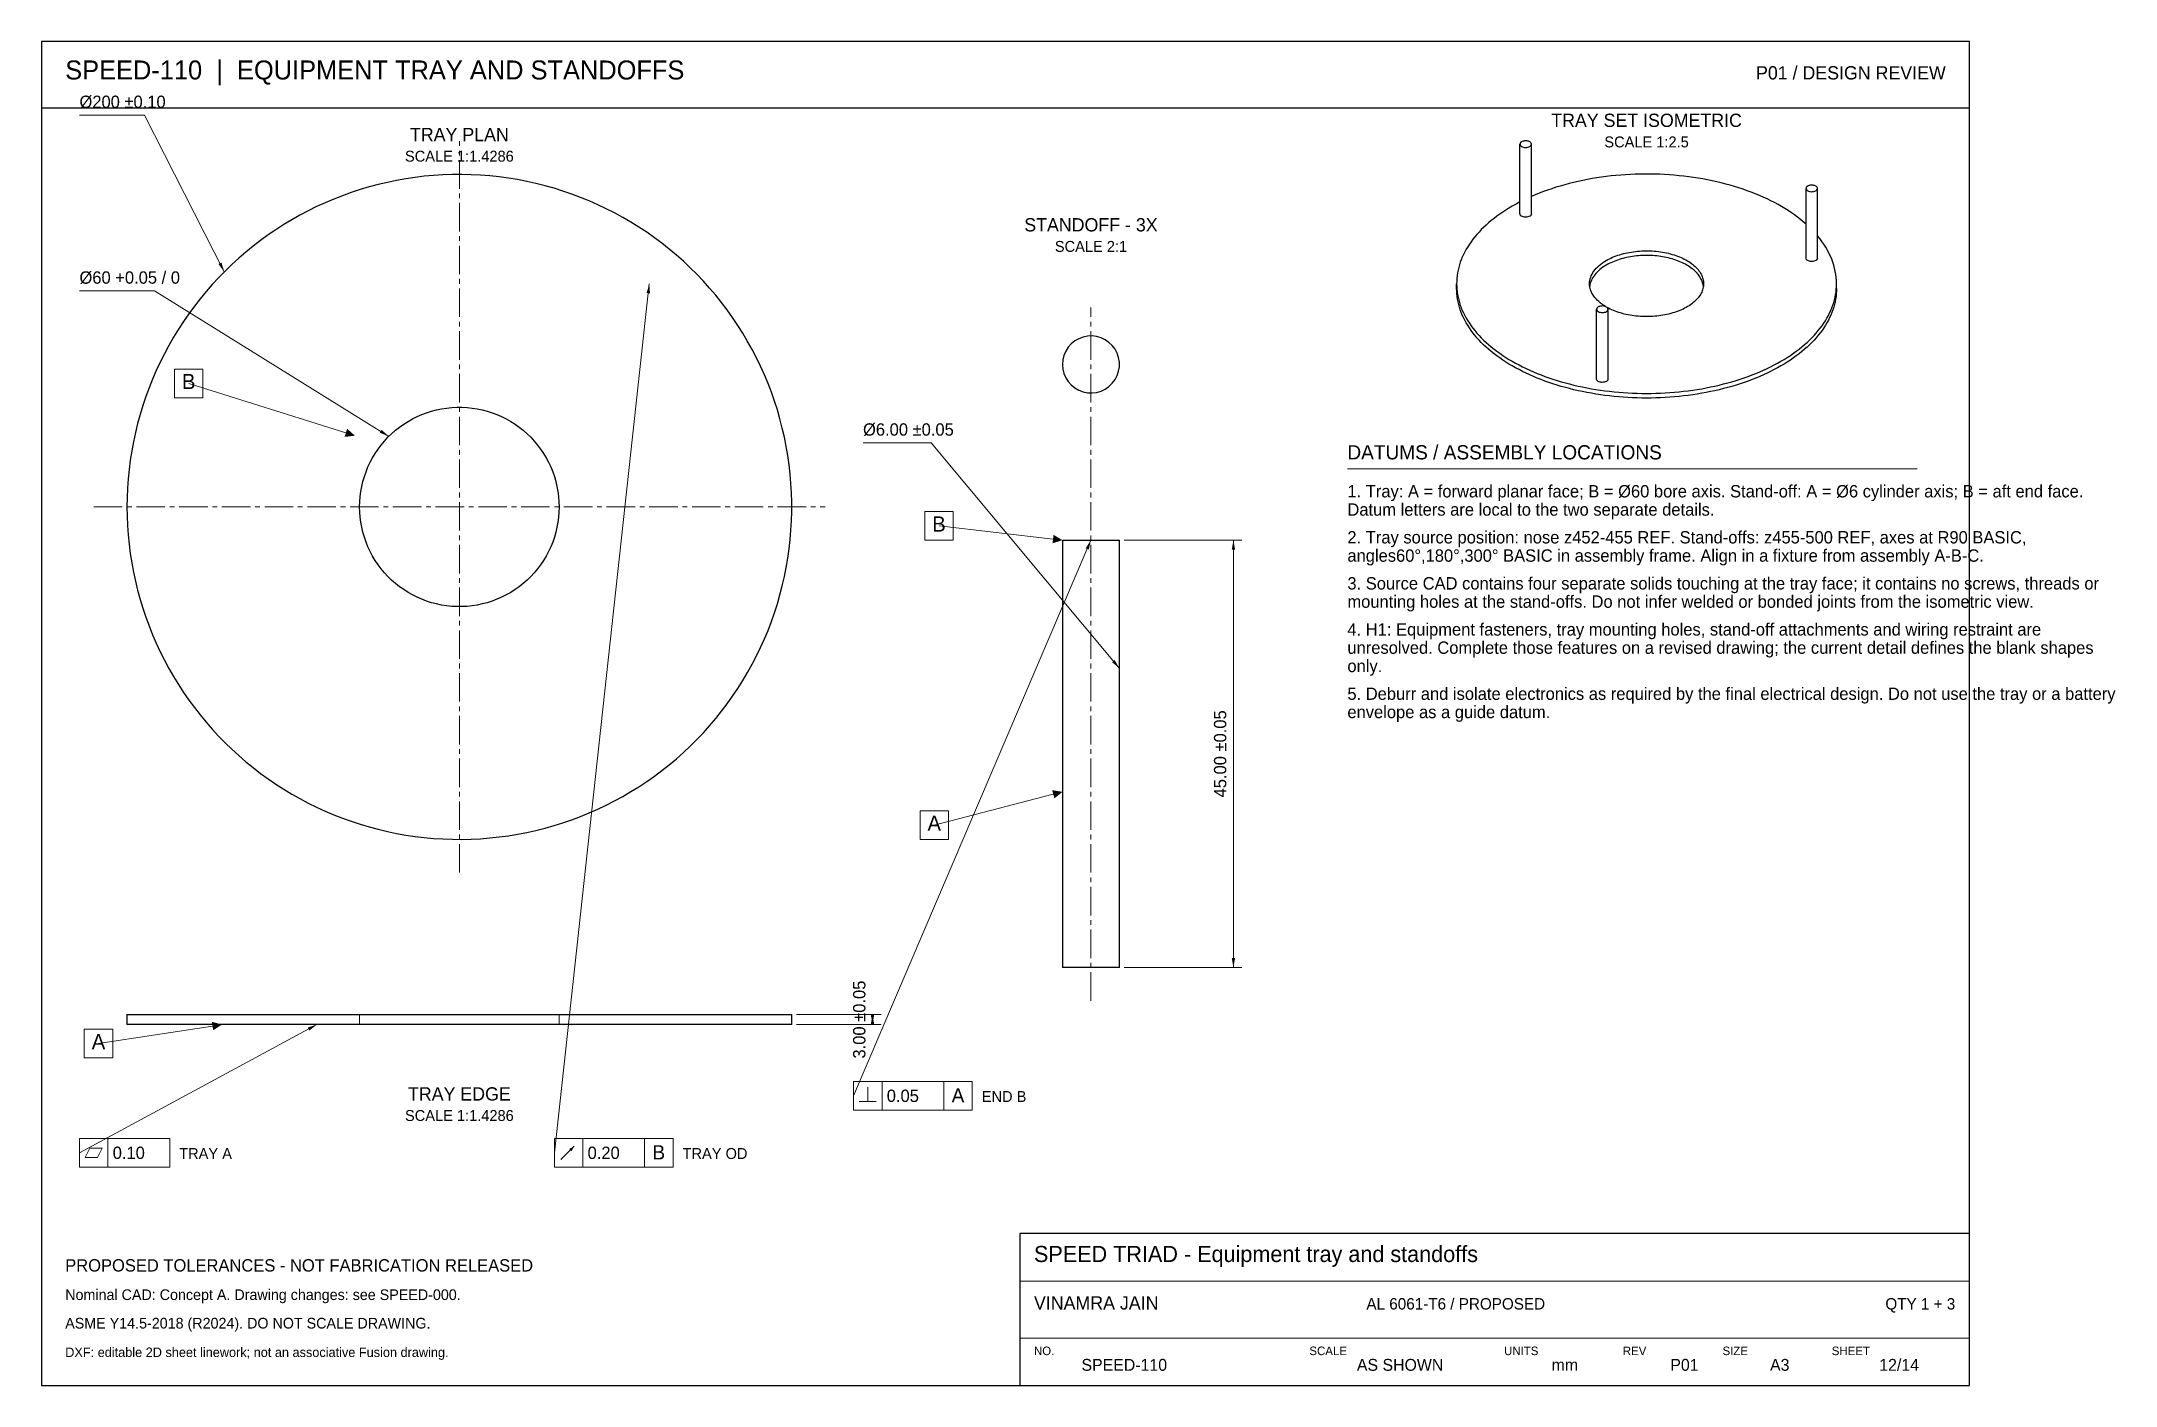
# Model space of a CAD drawing. Header units: millimetres. Extents: x 7 to 444, y 7 to 290.
import ezdxf
from ezdxf.enums import TextEntityAlignment as Align

# ---------------------------------------------------------------- set-up
doc = ezdxf.new("R2010")
doc.units = ezdxf.units.MM
doc.linetypes.add('CENTER_STD', pattern=[9, 6, -1, 1, -1])
doc.linetypes.add('DASHED_STD', pattern=[3, 2, -1])
for name, color, linetype, lineweight in [('BORDER', 7, 'Continuous', 30), ('CENTER', 7, 'CENTER_STD', 13), ('DIM', 7, 'Continuous', 15), ('GDT', 7, 'Continuous', 20), ('HIDDEN', 7, 'DASHED_STD', 13), ('NOTES', 7, 'Continuous', 18), ('VISIBLE', 7, 'Continuous', 30)]:
    doc.layers.add(name, color=color, linetype=linetype, lineweight=lineweight)

msp = doc.modelspace()

# ---------------------------------------------------------------- linework, layer by layer
at = {"layer": 'BORDER'}
msp.add_line((7, 276), (413, 276), dxfattribs=at)
for points in [[(7, 7), (413, 7), (413, 290), (7, 290)], [(213, 7), (413, 7), (413, 39), (213, 39)]]:
    msp.add_lwpolyline(points, close=True, dxfattribs=at)
at = {"layer": 'CENTER'}
for p, q in [((95, 115), (95, 269)), ((228, 88), (228, 234)), ((18, 192), (172, 192))]:
    msp.add_line(p, q, dxfattribs=at)
at = {"layer": 'DIM'}
for p, q in [((15, 274.5), (28.6604, 274.5)), ((28.6604, 274.5), (45.5, 241.5)), ((15, 237.5), (30.8288, 237.5)), ((30.8288, 237.5), (80.15, 206.85)), ((180, 205.5), (194.3832, 205.5)), ((194.3832, 205.5), (234, 158)), ((282, 200), (402, 200)), ((235, 185), (259.8, 185)), ((258, 95), (258, 185)), ((235, 95), (259.8, 95)), ((166, 85.1), (183.8, 85.1)), ((166, 83), (183.8, 83)), ((182, 83), (182, 85.1)), ((213, 29), (413, 29)), ((213, 17), (413, 17))]:
    msp.add_line(p, q, dxfattribs=at)
for points in [[(45.5, 241.5), (44.279181, 243.122375), (44.902692, 243.440547)], [(135, 239), (135.130643, 236.973813), (134.434786, 237.049863)], [(80.15, 206.85), (78.266551, 207.608367), (78.636026, 208.202916)], [(228, 185), (227.535902, 183.023358), (226.892216, 183.298438)], [(258, 185), (258.35, 183), (257.65, 183)], [(234, 158), (232.450208, 159.311734), (232.987777, 159.760087)], [(258, 95), (257.65, 97), (258.35, 97)], [(65, 83), (63.406491, 81.741735), (63.073887, 82.357669)], [(182, 85.1), (182.35, 83.1), (181.65, 83.1)], [(182, 83), (181.65, 85), (182.35, 85)], [(119.2, 57.4), (118.598959, 56.303984), (118.103984, 56.798959)]]:
    msp.add_solid(points, dxfattribs=at)
at = {"layer": 'GDT'}
for p, q in [((115, 56), (135, 239)), ((71.092013, 207.599653), (38, 218)), ((220.013182, 185.229248), (196, 188)), ((178, 68), (228, 185)), ((220.064006, 131.498076), (195, 125)), ((15, 56), (65, 83)), ((43.023257, 82.695886), (19, 79)), ((184, 65), (184, 71)), ((197, 65), (197, 71)), ((179.2, 66.8), (182.8, 66.8)), ((181, 66.8), (181, 69.8)), ((21, 53), (21, 59)), ((116.4, 54.6), (119.2, 57.4)), ((121, 53), (121, 59)), ((134, 53), (134, 59))]:
    msp.add_line(p, q, dxfattribs=at)
for points in [[(35, 215), (41, 215), (41, 221), (35, 221)], [(193, 185), (199, 185), (199, 191), (193, 191)], [(192, 122), (198, 122), (198, 128), (192, 128)], [(16, 76), (22, 76), (22, 82), (16, 82)], [(178, 65), (203, 65), (203, 71), (178, 71)], [(15, 53), (34, 53), (34, 59), (15, 59)], [(16.2, 55), (18.8, 55), (19.8, 57), (17.2, 57)], [(115, 53), (140, 53), (140, 59), (115, 59)]]:
    msp.add_lwpolyline(points, close=True, dxfattribs=at)
for points in [[(73, 207), (70.822169, 206.741059), (71.361857, 208.458248)], [(222, 185), (219.91002, 184.33518), (220.116344, 186.123316)], [(222, 132), (220.289872, 130.626878), (219.83814, 132.369273)], [(45, 83), (43.160108, 81.806351), (42.886405, 83.58542)]]:
    msp.add_solid(points, dxfattribs=at)
at = {"layer": 'HIDDEN'}
for points in [[(25, 192), (25.027783, 193.97204), (25.111111, 195.942512), (25.249921, 197.909855), (25.444094, 199.872508), (25.69349, 201.828917), (25.997899, 203.777514), (26.357083, 205.716766), (26.770755, 207.645133), (27.238593, 209.561075), (27.760219, 211.46308), (28.33522, 213.349629), (28.963141, 215.219238), (29.643485, 217.070409), (30.375706, 218.901686), (31.15923, 220.711599), (31.993434, 222.498727), (32.877653, 224.261642), (33.81118, 225.998951), (34.793287, 227.709261), (35.823183, 229.391235), (36.900056, 231.043522), (38.023052, 232.664813), (39.191275, 234.253827), (40.403801, 235.809304), (41.659664, 237.329998), (42.95787, 238.814712), (44.29739, 240.262256), (45.67716, 241.671496), (47.096081, 243.041305), (48.553033, 244.370591), (50.046847, 245.658311), (51.576354, 246.903436), (53.140329, 248.104972), (54.737533, 249.261974), (56.366692, 250.373518), (58.026525, 251.438729), (59.715709, 252.456753), (61.4329, 253.426785), (63.17674, 254.348055), (64.945836, 255.219835), (66.738795, 256.041425), (68.554189, 256.812181), (70.390576, 257.531487), (72.246493, 258.198776), (74.120477, 258.813516), (76.01103, 259.37521), (77.916661, 259.883424), (79.835858, 260.337752), (81.767088, 260.737837), (83.708818, 261.08335), (85.659515, 261.374025), (87.617625, 261.609631), (89.581601, 261.789979), (91.549875, 261.914922), (93.520886, 261.984369), (95.493073, 261.998264), (97.464868, 261.956593), (99.434703, 261.859384), (101.401024, 261.706721), (103.362256, 261.498723), (105.316859, 261.235558), (107.263265, 260.917429), (109.199941, 260.544595), (111.12534, 260.11735), (113.037943, 259.63603), (114.936224, 259.10102), (116.818678, 258.512747), (118.683814, 257.871666), (120.530155, 257.178302), (122.356224, 256.433201), (124.160579, 255.636944), (125.941778, 254.790175), (127.698421, 253.893559), (129.429108, 252.947817), (131.132467, 251.953691), (132.80714, 250.911972), (134.451804, 249.823486), (136.065143, 248.689101), (137.64589, 247.509713), (139.192785, 246.28626), (140.704596, 245.019715), (142.180126, 243.711079), (143.618206, 242.361395), (145.017688, 240.971734), (146.377466, 239.543202), (147.696462, 238.076926), (148.973626, 236.574075), (150.207943, 235.035839), (151.398433, 233.463436), (152.544158, 231.858126), (153.644201, 230.221169), (154.697687, 228.553874), (155.70379, 226.857564), (156.661705, 225.133583), (157.570669, 223.383296), (158.429961, 221.608103), (159.238909, 219.809404), (159.996855, 217.988627), (160.703211, 216.147221), (161.357403, 214.286649), (161.958927, 212.408381), (162.507293, 210.513915), (163.002074, 208.604749), (163.442871, 206.682409), (163.829341, 204.748407), (164.161169, 202.80429), (164.438096, 200.851591), (164.659905, 198.891871), (164.826414, 196.926677), (164.93749, 194.95757), (164.993056, 192.986118), (164.993056, 191.013882), (164.93749, 189.04243), (164.826414, 187.073323), (164.659905, 185.108129), (164.438096, 183.148409), (164.161169, 181.19571), (163.829341, 179.251593), (163.442871, 177.317591), (163.002074, 175.395251), (162.507293, 173.486085), (161.958927, 171.591619), (161.357403, 169.713351), (160.703211, 167.852779), (159.996855, 166.011373), (159.238909, 164.190596), (158.429961, 162.391897), (157.570669, 160.616704), (156.661705, 158.866417), (155.70379, 157.142436), (154.697687, 155.446126), (153.644201, 153.778831), (152.544158, 152.141874), (151.398433, 150.536564), (150.207943, 148.964161), (148.973626, 147.425925), (147.696462, 145.923074), (146.377466, 144.456798), (145.017688, 143.028266), (143.618206, 141.638605), (142.180126, 140.288921), (140.704596, 138.980285), (139.192785, 137.71374), (137.64589, 136.490287), (136.065143, 135.310899), (134.451804, 134.176514), (132.80714, 133.088028), (131.132467, 132.046309), (129.429108, 131.052183), (127.698421, 130.106441), (125.941778, 129.209825), (124.160579, 128.363056), (122.356224, 127.566799), (120.530155, 126.821698), (118.683814, 126.128334), (116.818678, 125.487253), (114.936224, 124.89898), (113.037943, 124.36397), (111.12534, 123.88265), (109.199941, 123.455405), (107.263265, 123.082571), (105.316859, 122.764442), (103.362256, 122.501277), (101.401024, 122.293279), (99.434703, 122.140616), (97.464868, 122.043407), (95.493073, 122.001736), (93.520886, 122.015631), (91.549875, 122.085078), (89.581601, 122.210021), (87.617625, 122.390369), (85.659515, 122.625975), (83.708818, 122.91665), (81.767088, 123.262163), (79.835858, 123.662248), (77.916661, 124.116576), (76.01103, 124.62479), (74.120477, 125.186484), (72.246493, 125.801224), (70.390576, 126.468513), (68.554189, 127.187819), (66.738795, 127.958575), (64.945836, 128.780165), (63.17674, 129.651945), (61.4329, 130.573215), (59.715709, 131.543247), (58.026525, 132.561271), (56.366692, 133.626482), (54.737533, 134.738026), (53.140329, 135.895028), (51.576354, 137.096564), (50.046847, 138.341689), (48.553033, 139.629409), (47.096081, 140.958695), (45.67716, 142.328504), (44.29739, 143.737744), (42.95787, 145.185288), (41.659664, 146.670002), (40.403801, 148.190696), (39.191275, 149.746173), (38.023052, 151.335187), (36.900056, 152.956478), (35.823183, 154.608765), (34.793287, 156.290739), (33.81118, 158.001049), (32.877653, 159.738358), (31.993434, 161.501273), (31.15923, 163.288401), (30.375706, 165.098314), (29.643485, 166.929591), (28.963141, 168.780762), (28.33522, 170.650371), (27.760219, 172.53692), (27.238593, 174.438925), (26.770755, 176.354867), (26.357083, 178.283234), (25.997899, 180.222486), (25.69349, 182.171083), (25.444094, 184.127492), (25.249921, 186.090145), (25.111111, 188.057488), (25.027783, 190.02796), (25, 192)], [(222, 222), (222.0777, 222.96246), (222.30878, 223.9), (222.68726, 224.78834), (223.20334, 225.60446), (223.84366, 226.32722), (224.59162, 226.9379), (225.42784, 227.4207), (226.3307, 227.7631), (227.27678, 227.95626), (228.2416, 227.99514), (229.20016, 227.87874), (230.12762, 227.6101), (231, 227.19616), (231.79468, 226.64762), (232.49106, 225.97874), (233.07114, 225.2068), (233.51988, 224.3518), (233.82566, 223.4359), (233.98054, 222.4828), (233.98054, 221.5172), (233.82566, 220.5641), (233.51988, 219.6482), (233.07114, 218.7932), (232.49106, 218.02126), (231.79468, 217.35238), (231, 216.80384), (230.12762, 216.3899), (229.20016, 216.12126), (228.2416, 216.00486), (227.27678, 216.04374), (226.3307, 216.2369), (225.42784, 216.5793), (224.59162, 217.0621), (223.84366, 217.67278), (223.20334, 218.39554), (222.68726, 219.21166), (222.30878, 220.1), (222.0777, 221.03754), (222, 222)], [(74, 192), (74.027846, 190.918948), (74.1113, 189.840759), (74.250152, 188.768296), (74.444031, 187.704408), (74.692419, 186.651909), (74.994658, 185.613592), (75.34995, 184.592208), (75.757343, 183.590466), (76.215773, 182.611033), (76.724008, 181.656492), (77.280711, 180.729377), (77.884405, 179.832159), (78.533487, 178.967204), (79.226228, 178.136808), (79.960801, 177.343176), (80.73526, 176.588408), (81.54754, 175.874513), (82.395499, 175.203374), (83.276883, 174.576783), (84.189354, 173.996392), (85.13049, 173.463748), (86.097799, 172.980251), (87.088712, 172.547196), (88.100611, 172.165724), (89.130801, 171.83685), (90.176559, 171.561449), (91.235106, 171.340242), (92.303635, 171.173824), (93.379318, 171.062629), (94.459292, 171.006965), (95.540708, 171.006965), (96.620682, 171.062629), (97.696365, 171.173824), (98.764894, 171.340242), (99.823441, 171.561449), (100.869199, 171.83685), (101.899389, 172.165724), (102.911288, 172.547196), (103.902201, 172.980251), (104.86951, 173.463748), (105.810646, 173.996392), (106.723117, 174.576783), (107.604501, 175.203374), (108.45246, 175.874513), (109.26474, 176.588408), (110.039199, 177.343176), (110.773772, 178.136808), (111.466513, 178.967204), (112.115595, 179.832159), (112.719289, 180.729377), (113.275992, 181.656492), (113.784227, 182.611033), (114.242657, 183.590466), (114.65005, 184.592208), (115.005342, 185.613592), (115.307581, 186.651909), (115.555969, 187.704408), (115.749848, 188.768296), (115.8887, 189.840759), (115.972154, 190.918948), (116, 192), (115.972154, 193.081052), (115.8887, 194.159241), (115.749848, 195.231704), (115.555969, 196.295592), (115.307581, 197.348091), (115.005342, 198.386408), (114.65005, 199.407792), (114.242657, 200.409534), (113.784227, 201.388967), (113.275992, 202.343508), (112.719289, 203.270623), (112.115595, 204.167841), (111.466513, 205.032796), (110.773772, 205.863192), (110.039199, 206.656824), (109.26474, 207.411592), (108.45246, 208.125487), (107.604501, 208.796626), (106.723117, 209.423217), (105.810646, 210.003608), (104.86951, 210.536252), (103.902201, 211.019749), (102.911288, 211.452804), (101.899389, 211.834276), (100.869199, 212.16315), (99.823441, 212.438551), (98.764894, 212.659758), (97.696365, 212.826176), (96.620682, 212.937371), (95.540708, 212.993035), (94.459292, 212.993035), (93.379318, 212.937371), (92.303635, 212.826176), (91.235106, 212.659758), (90.176559, 212.438551), (89.130801, 212.16315), (88.100611, 211.834276), (87.088712, 211.452804), (86.097799, 211.019749), (85.13049, 210.536252), (84.189354, 210.003608), (83.276883, 209.423217), (82.395499, 208.796626), (81.54754, 208.125487), (80.73526, 207.411592), (79.960801, 206.656824), (79.226228, 205.863192), (78.533487, 205.032796), (77.884405, 204.167841), (77.280711, 203.270623), (76.724008, 202.343508), (76.215773, 201.388967), (75.757343, 200.409534), (75.34995, 199.407792), (74.994658, 198.386408), (74.692419, 197.348091), (74.444031, 196.295592), (74.250152, 195.231704), (74.1113, 194.159241), (74.027846, 193.081052), (74, 192)], [(234, 185), (233.84956, 185), (233.40582, 185), (232.69098, 185), (231.74094, 185), (230.6033, 185), (229.33512, 185), (228, 185), (226.66488, 185), (225.3967, 185), (224.25906, 185), (223.30902, 185), (222.59418, 185), (222.15044, 185), (222, 185)], [(222, 95), (222.15044, 95), (222.59418, 95), (223.30902, 95), (224.25906, 95), (225.3967, 95), (226.66488, 95), (228, 95), (229.33512, 95), (230.6033, 95), (231.74094, 95), (232.69098, 95), (233.40582, 95), (233.84956, 95), (234, 95)], [(165, 85.1), (163.244953, 85.1), (158.067823, 85.1), (149.728205, 85.1), (138.644286, 85.1), (125.371859, 85.1), (110.576463, 85.1), (95, 85.1), (79.423537, 85.1), (64.628141, 85.1), (51.355714, 85.1), (40.271795, 85.1), (31.932177, 85.1), (26.755047, 85.1), (25, 85.1)], [(25, 83), (26.755047, 83), (31.932177, 83), (40.271795, 83), (51.355714, 83), (64.628141, 83), (79.423537, 83), (95, 83), (110.576463, 83), (125.371859, 83), (138.644286, 83), (149.728205, 83), (158.067823, 83), (163.244953, 83), (165, 83)], [(74, 83), (74, 85.1)], [(74, 85.1), (74.526512, 85.1), (76.079651, 85.1), (78.581542, 85.1), (81.906717, 85.1), (85.888443, 85.1), (90.327059, 85.1), (95, 85.1), (99.672941, 85.1), (104.111557, 85.1), (108.093283, 85.1), (111.418458, 85.1), (113.920349, 85.1), (115.473488, 85.1), (116, 85.1)], [(116, 85.1), (115.473488, 85.1), (113.920349, 85.1), (111.418458, 85.1), (108.093283, 85.1), (104.111557, 85.1), (99.672941, 85.1), (95, 85.1), (90.327059, 85.1), (85.888443, 85.1), (81.906717, 85.1), (78.581542, 85.1), (76.079651, 85.1), (74.526512, 85.1), (74, 85.1)], [(74, 83), (74.526512, 83), (76.079651, 83), (78.581542, 83), (81.906717, 83), (85.888443, 83), (90.327059, 83), (95, 83), (99.672941, 83), (104.111557, 83), (108.093283, 83), (111.418458, 83), (113.920349, 83), (115.473488, 83), (116, 83)], [(116, 83), (115.473488, 83), (113.920349, 83), (111.418458, 83), (108.093283, 83), (104.111557, 83), (99.672941, 83), (95, 83), (90.327059, 83), (85.888443, 83), (81.906717, 83), (78.581542, 83), (76.079651, 83), (74.526512, 83), (74, 83)], [(116, 83), (116, 85.1)]]:
    msp.add_lwpolyline(points, dxfattribs=at)
at = {"layer": 'VISIBLE'}
for points in [[(318.695628, 268.877748), (318.616544, 268.827368), (318.546392, 268.77276), (318.485852, 268.714444), (318.4355, 268.65298), (318.395828, 268.588964), (318.367212, 268.523012), (318.349936, 268.455756), (318.344156, 268.387848)], [(318.344156, 268.387848), (318.349936, 268.31994), (318.367212, 268.252688), (318.395828, 268.186732), (318.4355, 268.122716), (318.485852, 268.061256), (318.546392, 268.00294), (318.616544, 267.948328), (318.695628, 267.897952), (318.877472, 267.811788), (319.084936, 267.747768), (319.310048, 267.70834), (319.544156, 267.695028), (319.778264, 267.70834), (320.003376, 267.747768), (320.21084, 267.811788), (320.392684, 267.897952), (320.471768, 267.948328), (320.54192, 268.00294), (320.60246, 268.061256), (320.652812, 268.122716), (320.692484, 268.186732), (320.7211, 268.252688), (320.738376, 268.31994), (320.744156, 268.387848)], [(318.344156, 253.690912), (318.344156, 268.387848)], [(320.744156, 268.387848), (320.731168, 268.489508), (320.692484, 268.588964), (320.628944, 268.684068), (320.54192, 268.77276), (320.433296, 268.85312), (320.305428, 268.923408), (320.16108, 268.9821), (320.003376, 269.027932), (319.835732, 269.059908), (319.661776, 269.077332), (319.485276, 269.079836), (319.310048, 269.067356), (319.139888, 269.040168), (318.97848, 268.99886), (318.829316, 268.944328), (318.695628, 268.877748)], [(320.744156, 253.690912), (320.744156, 268.387848)], [(378.573328, 251.548276), (378.002484, 252.043056), (377.409772, 252.529196), (376.79558, 253.00636), (376.160316, 253.47424), (375.504404, 253.932528), (374.82828, 254.380912), (374.132384, 254.8191), (373.417188, 255.246804), (372.683156, 255.663732), (371.93078, 256.069616), (371.16056, 256.464188), (370.373, 256.847176), (369.568628, 257.21834), (368.747972, 257.57742), (367.91158, 257.924188), (367.060008, 258.258412), (366.193812, 258.579872), (365.313576, 258.888348), (364.419876, 259.183644), (363.513304, 259.46556), (362.594468, 259.733908), (361.663972, 259.988512), (360.722432, 260.229204), (359.770472, 260.455824), (358.808724, 260.66822), (357.837828, 260.866256), (356.85842, 261.049792), (355.871156, 261.218716), (354.876688, 261.372912), (353.875676, 261.51228), (352.86878, 261.63672), (351.856672, 261.74616), (350.840016, 261.84052), (349.819496, 261.91974), (348.795776, 261.983768), (347.769544, 262.03256), (346.741476, 262.066084), (345.712256, 262.08432), (344.68256, 262.087256), (343.653076, 262.074888), (342.624484, 262.04722), (341.597468, 262.00428), (340.572708, 261.946088), (339.55088, 261.872688), (338.53266, 261.784128), (337.518732, 261.680464), (336.509756, 261.561764), (335.506408, 261.428112), (334.509352, 261.279592), (333.519248, 261.1163), (332.536752, 260.938352), (331.562516, 260.74586), (330.597184, 260.538956), (329.6414, 260.317772), (328.695788, 260.082456), (327.760984, 259.833168), (326.837604, 259.570068), (325.92626, 259.293336), (325.027552, 259.003148), (324.142084, 258.6997), (323.270436, 258.383196), (322.413188, 258.053844), (321.570908, 257.711856), (320.744156, 257.357468)], [(25, 192), (25.027783, 190.02796), (25.111111, 188.057488), (25.249921, 186.090145), (25.444094, 184.127492), (25.69349, 182.171083), (25.997899, 180.222486), (26.357083, 178.283234), (26.770755, 176.354867), (27.238593, 174.438925), (27.760219, 172.53692), (28.33522, 170.650371), (28.963141, 168.780762), (29.643485, 166.929591), (30.375706, 165.098314), (31.15923, 163.288401), (31.993434, 161.501273), (32.877653, 159.738358), (33.81118, 158.001049), (34.793287, 156.290739), (35.823183, 154.608765), (36.900056, 152.956478), (38.023052, 151.335187), (39.191275, 149.746173), (40.403801, 148.190696), (41.659664, 146.670002), (42.95787, 145.185288), (44.29739, 143.737744), (45.67716, 142.328504), (47.096081, 140.958695), (48.553033, 139.629409), (50.046847, 138.341689), (51.576354, 137.096564), (53.140329, 135.895028), (54.737533, 134.738026), (56.366692, 133.626482), (58.026525, 132.561271), (59.715709, 131.543247), (61.4329, 130.573215), (63.17674, 129.651945), (64.945836, 128.780165), (66.738795, 127.958575), (68.554189, 127.187819), (70.390576, 126.468513), (72.246493, 125.801224), (74.120477, 125.186484), (76.01103, 124.62479), (77.916661, 124.116576), (79.835858, 123.662248), (81.767088, 123.262163), (83.708818, 122.91665), (85.659515, 122.625975), (87.617625, 122.390369), (89.581601, 122.210021), (91.549875, 122.085078), (93.520886, 122.015631), (95.493073, 122.001736), (97.464868, 122.043407), (99.434703, 122.140616), (101.401024, 122.293279), (103.362256, 122.501277), (105.316859, 122.764442), (107.263265, 123.082571), (109.199941, 123.455405), (111.12534, 123.88265), (113.037943, 124.36397), (114.936224, 124.89898), (116.818678, 125.487253), (118.683814, 126.128334), (120.530155, 126.821698), (122.356224, 127.566799), (124.160579, 128.363056), (125.941778, 129.209825), (127.698421, 130.106441), (129.429108, 131.052183), (131.132467, 132.046309), (132.80714, 133.088028), (134.451804, 134.176514), (136.065143, 135.310899), (137.64589, 136.490287), (139.192785, 137.71374), (140.704596, 138.980285), (142.180126, 140.288921), (143.618206, 141.638605), (145.017688, 143.028266), (146.377466, 144.456798), (147.696462, 145.923074), (148.973626, 147.425925), (150.207943, 148.964161), (151.398433, 150.536564), (152.544158, 152.141874), (153.644201, 153.778831), (154.697687, 155.446126), (155.70379, 157.142436), (156.661705, 158.866417), (157.570669, 160.616704), (158.429961, 162.391897), (159.238909, 164.190596), (159.996855, 166.011373), (160.703211, 167.852779), (161.357403, 169.713351), (161.958927, 171.591619), (162.507293, 173.486085), (163.002074, 175.395251), (163.442871, 177.317591), (163.829341, 179.251593), (164.161169, 181.19571), (164.438096, 183.148409), (164.659905, 185.108129), (164.826414, 187.073323), (164.93749, 189.04243), (164.993056, 191.013882), (164.993056, 192.986118), (164.93749, 194.95757), (164.826414, 196.926677), (164.659905, 198.891871), (164.438096, 200.851591), (164.161169, 202.80429), (163.829341, 204.748407), (163.442871, 206.682409), (163.002074, 208.604749), (162.507293, 210.513915), (161.958927, 212.408381), (161.357403, 214.286649), (160.703211, 216.147221), (159.996855, 217.988627), (159.238909, 219.809404), (158.429961, 221.608103), (157.570669, 223.383296), (156.661705, 225.133583), (155.70379, 226.857564), (154.697687, 228.553874), (153.644201, 230.221169), (152.544158, 231.858126), (151.398433, 233.463436), (150.207943, 235.035839), (148.973626, 236.574075), (147.696462, 238.076926), (146.377466, 239.543202), (145.017688, 240.971734), (143.618206, 242.361395), (142.180126, 243.711079), (140.704596, 245.019715), (139.192785, 246.28626), (137.64589, 247.509713), (136.065143, 248.689101), (134.451804, 249.823486), (132.80714, 250.911972), (131.132467, 251.953691), (129.429108, 252.947817), (127.698421, 253.893559), (125.941778, 254.790175), (124.160579, 255.636944), (122.356224, 256.433201), (120.530155, 257.178302), (118.683814, 257.871666), (116.818678, 258.512747), (114.936224, 259.10102), (113.037943, 259.63603), (111.12534, 260.11735), (109.199941, 260.544595), (107.263265, 260.917429), (105.316859, 261.235558), (103.362256, 261.498723), (101.401024, 261.706721), (99.434703, 261.859384), (97.464868, 261.956593), (95.493073, 261.998264), (93.520886, 261.984369), (91.549875, 261.914922), (89.581601, 261.789979), (87.617625, 261.609631), (85.659515, 261.374025), (83.708818, 261.08335), (81.767088, 260.737837), (79.835858, 260.337752), (77.916661, 259.883424), (76.01103, 259.37521), (74.120477, 258.813516), (72.246493, 258.198776), (70.390576, 257.531487), (68.554189, 256.812181), (66.738795, 256.041425), (64.945836, 255.219835), (63.17674, 254.348055), (61.4329, 253.426785), (59.715709, 252.456753), (58.026525, 251.438729), (56.366692, 250.373518), (54.737533, 249.261974), (53.140329, 248.104972), (51.576354, 246.903436), (50.046847, 245.658311), (48.553033, 244.370591), (47.096081, 243.041305), (45.67716, 241.671496), (44.29739, 240.262256), (42.95787, 238.814712), (41.659664, 237.329998), (40.403801, 235.809304), (39.191275, 234.253827), (38.023052, 232.664813), (36.900056, 231.043522), (35.823183, 229.391235), (34.793287, 227.709261), (33.81118, 225.998951), (32.877653, 224.261642), (31.993434, 222.498727), (31.15923, 220.711599), (30.375706, 218.901686), (29.643485, 217.070409), (28.963141, 215.219238), (28.33522, 213.349629), (27.760219, 211.46308), (27.238593, 209.561075), (26.770755, 207.645133), (26.357083, 205.716766), (25.997899, 203.777514), (25.69349, 201.828917), (25.444094, 199.872508), (25.249921, 197.909855), (25.111111, 195.942512), (25.027783, 193.97204), (25, 192)], [(378.9248, 259.56026), (378.845716, 259.509884), (378.775568, 259.455272), (378.715024, 259.396956), (378.664676, 259.335496), (378.625, 259.27148), (378.596388, 259.205524), (378.579108, 259.138272), (378.573328, 259.070364)], [(378.573328, 259.070364), (378.579108, 259.002456), (378.596388, 258.9352), (378.625, 258.869248), (378.664676, 258.805232), (378.715024, 258.743768), (378.775568, 258.685452), (378.845716, 258.630844), (378.9248, 258.580464), (379.106644, 258.494304), (379.314108, 258.43028), (379.53922, 258.390856), (379.773328, 258.377544), (380.00744, 258.390856), (380.232548, 258.43028), (380.440016, 258.494304), (380.621856, 258.580464), (380.700944, 258.630844), (380.771092, 258.685452), (380.831636, 258.743768), (380.881984, 258.805232), (380.92166, 258.869248), (380.950272, 258.9352), (380.967552, 259.002456), (380.973328, 259.070364)], [(378.573328, 244.373424), (378.573328, 259.070364)], [(380.973328, 259.070364), (380.96034, 259.17202), (380.92166, 259.27148), (380.858116, 259.366584), (380.771092, 259.455272), (380.662472, 259.535632), (380.5346, 259.60592), (380.390252, 259.664616), (380.232548, 259.710444), (380.064904, 259.74242), (379.890952, 259.759848), (379.714448, 259.762348), (379.53922, 259.749872), (379.36906, 259.722684), (379.207652, 259.681376), (379.058492, 259.62684), (378.9248, 259.56026)], [(380.973328, 244.373424), (380.973328, 259.070364)], [(316.715728, 255.323904), (316.030116, 254.918228), (315.361956, 254.50296), (314.711648, 254.078352), (314.07958, 253.644656), (313.466144, 253.202136), (312.8717, 252.75106), (312.296608, 252.291692), (311.741216, 251.824316), (311.205856, 251.349212), (310.690856, 250.866668), (310.19652, 250.376968), (309.723148, 249.880412), (309.271028, 249.3773), (308.840428, 248.867932), (308.431608, 248.35262), (308.04482, 247.831668), (307.680288, 247.305392), (307.338236, 246.774108), (307.018872, 246.23814), (306.722388, 245.697808), (306.448956, 245.15344), (306.198748, 244.60536), (305.971916, 244.0539), (305.768588, 243.499388), (305.588896, 242.942168), (305.43294, 242.382568), (305.30082, 241.820924), (305.192612, 241.25758), (305.10838, 240.692872), (305.04818, 240.12714), (305.012048, 239.560728), (305, 238.993972)], [(318.344156, 256.212816), (317.519156, 255.774948), (316.715728, 255.323904)], [(320.744156, 253.690912), (320.738376, 253.623004), (320.7211, 253.555748), (320.692484, 253.489796), (320.652812, 253.42578), (320.60246, 253.364316), (320.54192, 253.306), (320.471768, 253.251388), (320.392684, 253.201012), (320.21084, 253.114852), (320.003376, 253.050828), (319.778264, 253.011404), (319.544156, 252.998092), (319.310048, 253.011404), (319.084936, 253.050828), (318.877472, 253.114852), (318.695628, 253.201012), (318.616544, 253.251388), (318.546392, 253.306), (318.485852, 253.364316), (318.4355, 253.42578), (318.395828, 253.489796), (318.367212, 253.555748), (318.349936, 253.623004), (318.344156, 253.690912)], [(385, 238.993972), (384.984, 239.647092), (384.936016, 240.299688), (384.856084, 240.951236), (384.744268, 241.601224), (384.600656, 242.249124), (384.425368, 242.89442), (384.21854, 243.536596), (383.980336, 244.175136), (383.710952, 244.809532), (383.4106, 245.43928), (383.07952, 246.063868), (382.717976, 246.6828), (382.32626, 247.295584), (381.904688, 247.901724), (381.453588, 248.50074), (380.973328, 249.092148)], [(336.51472, 243.892952), (336.832788, 244.069948), (337.161924, 244.240068), (337.501688, 244.40308), (337.851608, 244.558756), (338.21122, 244.706896), (338.580028, 244.847288), (338.95754, 244.979752), (339.34324, 245.1041), (339.736604, 245.220172), (340.137104, 245.327804), (340.544192, 245.426852), (340.95732, 245.51718), (341.375928, 245.598668), (341.799448, 245.671208), (342.227304, 245.734696), (342.658916, 245.789052), (343.093704, 245.834196), (343.531072, 245.870072), (343.970432, 245.896628), (344.411188, 245.913828), (344.85274, 245.921652), (345.294496, 245.920088), (345.735848, 245.909136), (346.176204, 245.888812), (346.614968, 245.859148), (347.051544, 245.820176), (347.485336, 245.771952), (347.915764, 245.714544), (348.342236, 245.648028), (348.76418, 245.572496), (349.181024, 245.488048), (349.5922, 245.394796), (349.997156, 245.292872), (350.395336, 245.182412), (350.786204, 245.063564), (351.169232, 244.936492), (351.5439, 244.801364), (351.9097, 244.658364), (352.266132, 244.507692), (352.61272, 244.349544), (352.948988, 244.18414), (353.274488, 244.011704), (353.588768, 243.832464), (353.891412, 243.646668), (354.182008, 243.454568), (354.460156, 243.25642), (354.725488, 243.0525), (354.977636, 242.843076), (355.216264, 242.628436), (355.441044, 242.408872), (355.651676, 242.184676), (355.847872, 241.95616), (356.029368, 241.723628), (356.195912, 241.487396), (356.347288, 241.247788), (356.483284, 241.005124), (356.603716, 240.759732), (356.708424, 240.511948), (356.797264, 240.262108), (356.87012, 240.010552), (356.926884, 239.757612), (356.967484, 239.503644), (356.991868, 239.24898), (357, 238.993972)], [(356.969964, 238.504072), (356.932036, 238.750496), (356.878896, 238.995976), (356.810612, 239.240204), (356.727268, 239.482872), (356.628968, 239.723668), (356.515844, 239.96228), (356.388036, 240.198412), (356.245708, 240.431756), (356.08904, 240.66202), (355.918232, 240.888904), (355.733504, 241.112124), (355.535092, 241.331396), (355.323244, 241.54644), (355.098236, 241.756976), (354.860348, 241.96274), (354.609892, 242.163472), (354.34718, 242.358912), (354.072552, 242.548812), (353.786356, 242.732932), (353.488956, 242.911032), (353.180732, 243.082892), (352.86208, 243.248288), (352.5334, 243.407008), (352.195116, 243.558852), (351.847656, 243.703628), (351.491468, 243.841148), (351.127, 243.97124), (350.75472, 244.093736), (350.375104, 244.20848), (349.988632, 244.315328), (349.595804, 244.41414), (349.197112, 244.504792), (348.793068, 244.587168), (348.384192, 244.66116), (347.970996, 244.72668), (347.554016, 244.78364), (347.133776, 244.831972), (346.71082, 244.871608), (346.28568, 244.9025), (345.8589, 244.924608), (345.431024, 244.937908), (345.0026, 244.94238), (344.574172, 244.938016), (344.146288, 244.924824), (343.719492, 244.90282), (343.294328, 244.872036), (342.87134, 244.832504), (342.451064, 244.78428), (342.03404, 244.727424), (341.620796, 244.662008), (341.211864, 244.588116), (340.80776, 244.50584), (340.409, 244.415288), (340.016096, 244.316576), (339.629544, 244.209824), (339.24984, 244.095176), (338.877472, 243.972772), (338.512908, 243.842772), (338.156612, 243.70534), (337.809048, 243.560652), (337.470648, 243.408892), (337.141848, 243.250252), (336.823072, 243.084936), (336.51472, 242.913156)], [(333, 238.993972), (333.014456, 239.333924), (333.057784, 239.673056), (333.12988, 240.010552), (333.230576, 240.345596), (333.359624, 240.677388), (333.516716, 241.005124), (333.701472, 241.328012), (333.913444, 241.64528), (334.152128, 241.95616), (334.416944, 242.259904), (334.707256, 242.55578), (335.022364, 242.843076), (335.361508, 243.121096), (335.723876, 243.389176), (336.108588, 243.646668), (336.51472, 243.892952)], [(336.51472, 242.913156), (336.144316, 242.689532), (335.79158, 242.456584), (335.457208, 242.214776), (335.141872, 241.964592), (334.8462, 241.706524), (334.570776, 241.441092), (334.316156, 241.168828), (334.082848, 240.890272), (333.871312, 240.605976), (333.681972, 240.316512), (333.515208, 240.022456), (333.371352, 239.724392), (333.250688, 239.42292), (333.15346, 239.118636), (333.07986, 238.812152), (333.030036, 238.504072)], [(380.973328, 244.373424), (380.967552, 244.305516), (380.950272, 244.238264), (380.92166, 244.172308), (380.881984, 244.108292), (380.831636, 244.046832), (380.771092, 243.988516), (380.700944, 243.933904), (380.621856, 243.883528), (380.440016, 243.797364), (380.232548, 243.733344), (380.00744, 243.693916), (379.773328, 243.680604), (379.53922, 243.693916), (379.314108, 243.733344), (379.106644, 243.797364), (378.9248, 243.883528), (378.845716, 243.933904), (378.775568, 243.988516), (378.715024, 244.046832), (378.664676, 244.108292), (378.625, 244.172308), (378.596388, 244.238264), (378.579108, 244.305516), (378.573328, 244.373424)], [(305, 238.993972), (305.012048, 238.427216), (305.04818, 237.860804), (305.10838, 237.295072), (305.192612, 236.730364), (305.30082, 236.16702), (305.43294, 235.605376), (305.588896, 235.045776), (305.768588, 234.488552), (305.971916, 233.934044), (306.198748, 233.382584), (306.448956, 232.834504), (306.722388, 232.290136), (307.018872, 231.749804), (307.338236, 231.213832), (307.680288, 230.682552), (308.04482, 230.156276), (308.431608, 229.635324), (308.840428, 229.120008), (309.271028, 228.610644), (309.723148, 228.107532), (310.19652, 227.610976), (310.690856, 227.121276), (311.205856, 226.638732), (311.741216, 226.163628), (312.296608, 225.696252), (312.8717, 225.236884), (313.466144, 224.785808), (314.07958, 224.343288), (314.711648, 223.909592), (315.361956, 223.484984), (316.030116, 223.069716), (316.715728, 222.66404), (317.41838, 222.2682), (318.13764, 221.88244), (318.873088, 221.506984), (319.624268, 221.14206), (320.390736, 220.787892), (321.172028, 220.444688), (321.967672, 220.11266), (322.777192, 219.792004), (323.600096, 219.482916), (324.435892, 219.18558), (325.284072, 218.900172), (326.144132, 218.626872), (327.015548, 218.36584), (327.897796, 218.117232), (328.790348, 217.8812), (329.692664, 217.657888), (330.6042, 217.447428), (331.524404, 217.249944), (332.452732, 217.065556), (333.388612, 216.89438), (334.331488, 216.736516), (335.280792, 216.59206), (336.235952, 216.461096), (337.196388, 216.343708), (338.161524, 216.23996), (339.13078, 216.14992), (340.103572, 216.07364), (341.079316, 216.011164), (342.057416, 215.962536), (343.037292, 215.92778), (344.018352, 215.906916), (345, 215.89996), (345.981648, 215.906916), (346.962708, 215.92778), (347.942584, 215.962536), (348.920684, 216.011164), (349.896428, 216.07364), (350.86922, 216.14992), (351.838476, 216.23996), (352.803612, 216.343708), (353.764048, 216.461096), (354.719208, 216.59206), (355.668512, 216.736516), (356.611388, 216.89438), (357.547268, 217.065556), (358.475596, 217.249944), (359.3958, 217.447428), (360.307336, 217.657888), (361.209652, 217.8812), (362.102204, 218.117232), (362.984452, 218.36584), (363.855868, 218.626872), (364.715928, 218.900172), (365.564108, 219.18558), (366.399904, 219.482916), (367.222808, 219.792004), (368.032328, 220.11266), (368.827972, 220.444688), (369.609264, 220.787892), (370.375732, 221.14206), (371.126912, 221.506984), (371.86236, 221.88244), (372.58162, 222.2682), (373.284272, 222.66404), (373.969884, 223.069716), (374.638044, 223.484984), (375.288352, 223.909592), (375.92042, 224.343288), (376.533856, 224.785808), (377.1283, 225.236884), (377.703392, 225.696252), (378.258784, 226.163628), (378.794144, 226.638732), (379.309144, 227.121276), (379.80348, 227.610976), (380.276852, 228.107532), (380.728972, 228.610644), (381.159572, 229.120008), (381.568392, 229.635324), (381.95518, 230.156276), (382.319712, 230.682552), (382.661764, 231.213832), (382.981128, 231.749804), (383.277612, 232.290136), (383.551044, 232.834504), (383.801252, 233.382584), (384.028084, 233.934044), (384.231412, 234.488552), (384.411104, 235.045776), (384.56706, 235.605376), (384.69918, 236.16702), (384.807388, 236.730364), (384.89162, 237.295072), (384.95182, 237.860804), (384.987952, 238.427216), (385, 238.993972)], [(305, 238.014176), (305, 238.993972)], [(385, 238.014176), (384.987952, 237.44742), (384.95182, 236.881008), (384.89162, 236.315276), (384.807388, 235.750568), (384.69918, 235.187224), (384.56706, 234.62558), (384.411104, 234.06598), (384.231412, 233.50876), (384.028084, 232.954248), (383.801252, 232.402788), (383.551044, 231.854708), (383.277612, 231.31034), (382.981128, 230.770008), (382.661764, 230.23404), (382.319712, 229.702756), (381.95518, 229.17648), (381.568392, 228.655528), (381.159572, 228.140216), (380.728972, 227.630848), (380.276852, 227.127736), (379.80348, 226.63118), (379.309144, 226.14148), (378.794144, 225.658936), (378.258784, 225.183832), (377.703392, 224.716456), (377.1283, 224.257088), (376.533856, 223.806012), (375.92042, 223.363492), (375.288352, 222.929796), (374.638044, 222.505188), (373.969884, 222.08992), (373.284272, 221.684244), (372.58162, 221.288408), (371.86236, 220.902644), (371.126912, 220.527188), (370.375732, 220.162264), (369.609264, 219.808096), (368.827972, 219.464892), (368.032328, 219.132864), (367.222808, 218.812208), (366.399904, 218.50312), (365.564108, 218.205784), (364.715928, 217.920376), (363.855868, 217.647076), (362.984452, 217.386044), (362.102204, 217.137436), (361.209652, 216.901408), (360.307336, 216.678092), (359.3958, 216.467632), (358.475596, 216.270148), (357.547268, 216.08576), (356.611388, 215.914584), (355.668512, 215.75672), (354.719208, 215.612264), (353.764048, 215.4813), (352.803612, 215.363912), (351.838476, 215.260164), (350.86922, 215.170124), (349.896428, 215.093844), (348.920684, 215.031368), (347.942584, 214.98274), (346.962708, 214.947984), (345.981648, 214.92712), (345, 214.920164), (344.018352, 214.92712), (343.037292, 214.947984), (342.057416, 214.98274), (341.079316, 215.031368), (340.103572, 215.093844), (339.13078, 215.170124), (338.161524, 215.260164), (337.196388, 215.363912), (336.235952, 215.4813), (335.280792, 215.612264), (334.331488, 215.75672), (333.388612, 215.914584), (332.452732, 216.08576), (331.524404, 216.270148), (330.6042, 216.467632), (329.692664, 216.678092), (328.790348, 216.901408), (327.897796, 217.137436), (327.015548, 217.386044), (326.144132, 217.647076), (325.284072, 217.920376), (324.435892, 218.205784), (323.600096, 218.50312), (322.777192, 218.812208), (321.967672, 219.132864), (321.172028, 219.464892), (320.390736, 219.808096), (319.624268, 220.162264), (318.873088, 220.527188), (318.13764, 220.902644), (317.41838, 221.288408), (316.715728, 221.684244), (316.030116, 222.08992), (315.361956, 222.505188), (314.711648, 222.929796), (314.07958, 223.363492), (313.466144, 223.806012), (312.8717, 224.257088), (312.296608, 224.716456), (311.741216, 225.183832), (311.205856, 225.658936), (310.690856, 226.14148), (310.19652, 226.63118), (309.723148, 227.127736), (309.271028, 227.630848), (308.840428, 228.140216), (308.431608, 228.655528), (308.04482, 229.17648), (307.680288, 229.702756), (307.338236, 230.23404), (307.018872, 230.770008), (306.722388, 231.31034), (306.448956, 231.854708), (306.198748, 232.402788), (305.971916, 232.954248), (305.768588, 233.50876), (305.588896, 234.06598), (305.43294, 234.62558), (305.30082, 235.187224), (305.192612, 235.750568), (305.10838, 236.315276), (305.04818, 236.881008), (305.012048, 237.44742), (305, 238.014176)], [(336.358128, 234.1871), (335.969208, 234.431632), (335.601024, 234.686644), (335.25442, 234.951544), (334.930196, 235.225728), (334.629092, 235.50856), (334.3518, 235.7994), (334.098964, 236.097572), (333.871152, 236.402396), (333.6689, 236.713172), (333.49266, 237.029184), (333.342848, 237.349708), (333.2198, 237.674008), (333.123804, 238.001336), (333.055076, 238.330948), (333.013776, 238.66208), (333, 238.993972)], [(357, 238.993972), (356.991996, 238.74098), (356.967996, 238.488324), (356.928036, 238.236344), (356.87216, 237.985372), (356.800452, 237.735748), (356.713, 237.487804), (356.609924, 237.241864), (356.491364, 236.998264), (356.357476, 236.757328), (356.208436, 236.519372), (356.044448, 236.284716), (355.865728, 236.053676), (355.672512, 235.82656), (355.46506, 235.603668), (355.243648, 235.385296), (355.008576, 235.17174), (354.760152, 234.96328), (354.498708, 234.760196), (354.224596, 234.562764), (353.938176, 234.37124), (353.639836, 234.18588), (353.329972, 234.006936), (353.008992, 233.834644), (352.677336, 233.669232), (352.335432, 233.510924), (351.983748, 233.359932), (351.622748, 233.216452), (351.252912, 233.08068), (350.87474, 232.952796), (350.488728, 232.832968), (350.095396, 232.72136), (349.695264, 232.61812), (349.288872, 232.523384), (348.87676, 232.437276), (348.459476, 232.359916), (348.037576, 232.291408), (347.611624, 232.231836), (347.182192, 232.181288), (346.749844, 232.139824), (346.315168, 232.107504), (345.878732, 232.084368), (345.441128, 232.070452), (345.002932, 232.065768), (344.564736, 232.070328), (344.127116, 232.084124), (343.690664, 232.107132), (343.255956, 232.139332), (342.823576, 232.180672), (342.3941, 232.2311), (341.9681, 232.290552), (341.54614, 232.358944), (341.128792, 232.436184), (340.716604, 232.522172), (340.310132, 232.616796), (339.909916, 232.719924), (339.516488, 232.83142), (339.130376, 232.95114), (338.752092, 233.078916), (338.382144, 233.214584), (338.02102, 233.35796), (337.669208, 233.508856), (337.327176, 233.667068), (336.995376, 233.832384), (336.674252, 234.004584)], [(385, 238.014176), (385, 238.993972)], [(334.833988, 234.104416), (334.7549, 234.05404), (334.684752, 233.999428), (334.624208, 233.941112), (334.57386, 233.879648), (334.534184, 233.815636), (334.505572, 233.74968), (334.488292, 233.682428), (334.482516, 233.61452)], [(334.482516, 233.61452), (334.488292, 233.546612), (334.505572, 233.479356), (334.534184, 233.413404), (334.57386, 233.349388), (334.624208, 233.287924), (334.684752, 233.229608), (334.7549, 233.175), (334.833988, 233.12462), (335.015832, 233.03846), (335.223296, 232.974436), (335.448404, 232.935012), (335.682516, 232.9217), (335.916624, 232.935012), (336.141736, 232.974436), (336.3492, 233.03846), (336.531044, 233.12462), (336.610128, 233.175), (336.680276, 233.229608), (336.74082, 233.287924), (336.791168, 233.349388), (336.830844, 233.413404), (336.859456, 233.479356), (336.876736, 233.546612), (336.882516, 233.61452)], [(334.482516, 218.91758), (334.482516, 233.61452)], [(336.882516, 233.61452), (336.869528, 233.716176), (336.830844, 233.815636), (336.7673, 233.910736), (336.680276, 233.999428), (336.571656, 234.079788), (336.443788, 234.150076), (336.299436, 234.208772), (336.141736, 234.2546), (335.974092, 234.286576), (335.800136, 234.304004), (335.623632, 234.306504), (335.448404, 234.294028), (335.278248, 234.26684), (335.11684, 234.225532), (334.967676, 234.170996), (334.833988, 234.104416)], [(336.882516, 218.91758), (336.882516, 233.61452)], [(222, 222), (222.0777, 221.03754), (222.30878, 220.1), (222.68726, 219.21166), (223.20334, 218.39554), (223.84366, 217.67278), (224.59162, 217.0621), (225.42784, 216.5793), (226.3307, 216.2369), (227.27678, 216.04374), (228.2416, 216.00486), (229.20016, 216.12126), (230.12762, 216.3899), (231, 216.80384), (231.79468, 217.35238), (232.49106, 218.02126), (233.07114, 218.7932), (233.51988, 219.6482), (233.82566, 220.5641), (233.98054, 221.5172), (233.98054, 222.4828), (233.82566, 223.4359), (233.51988, 224.3518), (233.07114, 225.2068), (232.49106, 225.97874), (231.79468, 226.64762), (231, 227.19616), (230.12762, 227.6101), (229.20016, 227.87874), (228.2416, 227.99514), (227.27678, 227.95626), (226.3307, 227.7631), (225.42784, 227.4207), (224.59162, 226.9379), (223.84366, 226.32722), (223.20334, 225.60446), (222.68726, 224.78834), (222.30878, 223.9), (222.0777, 222.96246), (222, 222)], [(336.882516, 218.91758), (336.876736, 218.849672), (336.859456, 218.78242), (336.830844, 218.716464), (336.791168, 218.652448), (336.74082, 218.590988), (336.680276, 218.532672), (336.610128, 218.47806), (336.531044, 218.427684), (336.3492, 218.34152), (336.141736, 218.2775), (335.916624, 218.238072), (335.682516, 218.22476), (335.448404, 218.238072), (335.223296, 218.2775), (335.015832, 218.34152), (334.833988, 218.427684), (334.7549, 218.47806), (334.684752, 218.532672), (334.624208, 218.590988), (334.57386, 218.652448), (334.534184, 218.716464), (334.505572, 218.78242), (334.488292, 218.849672), (334.482516, 218.91758)], [(74, 192), (74.027846, 193.081052), (74.1113, 194.159241), (74.250152, 195.231704), (74.444031, 196.295592), (74.692419, 197.348091), (74.994658, 198.386408), (75.34995, 199.407792), (75.757343, 200.409534), (76.215773, 201.388967), (76.724008, 202.343508), (77.280711, 203.270623), (77.884405, 204.167841), (78.533487, 205.032796), (79.226228, 205.863192), (79.960801, 206.656824), (80.73526, 207.411592), (81.54754, 208.125487), (82.395499, 208.796626), (83.276883, 209.423217), (84.189354, 210.003608), (85.13049, 210.536252), (86.097799, 211.019749), (87.088712, 211.452804), (88.100611, 211.834276), (89.130801, 212.16315), (90.176559, 212.438551), (91.235106, 212.659758), (92.303635, 212.826176), (93.379318, 212.937371), (94.459292, 212.993035), (95.540708, 212.993035), (96.620682, 212.937371), (97.696365, 212.826176), (98.764894, 212.659758), (99.823441, 212.438551), (100.869199, 212.16315), (101.899389, 211.834276), (102.911288, 211.452804), (103.902201, 211.019749), (104.86951, 210.536252), (105.810646, 210.003608), (106.723117, 209.423217), (107.604501, 208.796626), (108.45246, 208.125487), (109.26474, 207.411592), (110.039199, 206.656824), (110.773772, 205.863192), (111.466513, 205.032796), (112.115595, 204.167841), (112.719289, 203.270623), (113.275992, 202.343508), (113.784227, 201.388967), (114.242657, 200.409534), (114.65005, 199.407792), (115.005342, 198.386408), (115.307581, 197.348091), (115.555969, 196.295592), (115.749848, 195.231704), (115.8887, 194.159241), (115.972154, 193.081052), (116, 192), (115.972154, 190.918948), (115.8887, 189.840759), (115.749848, 188.768296), (115.555969, 187.704408), (115.307581, 186.651909), (115.005342, 185.613592), (114.65005, 184.592208), (114.242657, 183.590466), (113.784227, 182.611033), (113.275992, 181.656492), (112.719289, 180.729377), (112.115595, 179.832159), (111.466513, 178.967204), (110.773772, 178.136808), (110.039199, 177.343176), (109.26474, 176.588408), (108.45246, 175.874513), (107.604501, 175.203374), (106.723117, 174.576783), (105.810646, 173.996392), (104.86951, 173.463748), (103.902201, 172.980251), (102.911288, 172.547196), (101.899389, 172.165724), (100.869199, 171.83685), (99.823441, 171.561449), (98.764894, 171.340242), (97.696365, 171.173824), (96.620682, 171.062629), (95.540708, 171.006965), (94.459292, 171.006965), (93.379318, 171.062629), (92.303635, 171.173824), (91.235106, 171.340242), (90.176559, 171.561449), (89.130801, 171.83685), (88.100611, 172.165724), (87.088712, 172.547196), (86.097799, 172.980251), (85.13049, 173.463748), (84.189354, 173.996392), (83.276883, 174.576783), (82.395499, 175.203374), (81.54754, 175.874513), (80.73526, 176.588408), (79.960801, 177.343176), (79.226228, 178.136808), (78.533487, 178.967204), (77.884405, 179.832159), (77.280711, 180.729377), (76.724008, 181.656492), (76.215773, 182.611033), (75.757343, 183.590466), (75.34995, 184.592208), (74.994658, 185.613592), (74.692419, 186.651909), (74.444031, 187.704408), (74.250152, 188.768296), (74.1113, 189.840759), (74.027846, 190.918948), (74, 192)], [(222, 185), (222.15044, 185), (222.59418, 185), (223.30902, 185), (224.25906, 185), (225.3967, 185), (226.66488, 185), (228, 185), (229.33512, 185), (230.6033, 185), (231.74094, 185), (232.69098, 185), (233.40582, 185), (233.84956, 185), (234, 185)], [(222, 185), (222, 95)], [(234, 95), (234, 185)], [(234, 95), (233.84956, 95), (233.40582, 95), (232.69098, 95), (231.74094, 95), (230.6033, 95), (229.33512, 95), (228, 95), (226.66488, 95), (225.3967, 95), (224.25906, 95), (223.30902, 95), (222.59418, 95), (222.15044, 95), (222, 95)], [(25, 85.1), (26.755047, 85.1), (31.932177, 85.1), (40.271795, 85.1), (51.355714, 85.1), (64.628141, 85.1), (79.423537, 85.1), (95, 85.1), (110.576463, 85.1), (125.371859, 85.1), (138.644286, 85.1), (149.728205, 85.1), (158.067823, 85.1), (163.244953, 85.1), (165, 85.1)], [(25, 85.1), (25, 83)], [(165, 83), (163.244953, 83), (158.067823, 83), (149.728205, 83), (138.644286, 83), (125.371859, 83), (110.576463, 83), (95, 83), (79.423537, 83), (64.628141, 83), (51.355714, 83), (40.271795, 83), (31.932177, 83), (26.755047, 83), (25, 83)], [(165, 83), (165, 85.1)]]:
    msp.add_lwpolyline(points, dxfattribs=at)

# ---------------------------------------------------------------- texts
at = {"layer": 'GDT'}
for s, height, p in [('B', 3.2, (38, 216.8)), ('B', 3.2, (196, 186.8)), ('A', 3.2, (195, 123.8)), ('A', 3.2, (19, 77.8)), ('A', 3, (200, 66.6)), ('B', 3, (137, 54.6))]:
    msp.add_text(s, height=height, dxfattribs=at).set_placement(p, align=Align.CENTER)
for s, p in [('0.05', (185, 66.7)), ('0.10', (22, 54.7)), ('0.20', (122, 54.7))]:
    msp.add_text(s, height=2.6, dxfattribs=at).set_placement(p)
at = {"layer": 'NOTES'}
for s, height, p in [('SPEED-110  |  EQUIPMENT TRAY AND STANDOFFS', 4, (12, 282)), ('Ø200 ±0.10', 2.6, (15, 276)), ('Ø60 +0.05 / 0', 2.6, (15, 239)), ('Ø6.00 ±0.05', 2.6, (180, 207)), ('DATUMS / ASSEMBLY LOCATIONS', 3, (282, 202)), ('1. Tray: A = forward planar face; B = Ø60 bore axis. Stand-off: A = Ø6 cylinder axis; B = aft end face.', 2.6, (282, 194)), ('Datum letters are local to the two separate details.', 2.6, (282, 190.152)), ('2. Tray source position: nose z452-455 REF. Stand-offs: z455-500 REF, axes at R90 BASIC,', 2.6, (282, 184.304)), ('angles60°,180°,300° BASIC in assembly frame. Align in a fixture from assembly A-B-C.', 2.6, (282, 180.456)), ('3. Source CAD contains four separate solids touching at the tray face; it contains no screws, threads or', 2.6, (282, 174.608)), ('mounting holes at the stand-offs. Do not infer welded or bonded joints from the isometric view.', 2.6, (282, 170.76)), ('4. H1: Equipment fasteners, tray mounting holes, stand-off attachments and wiring restraint are', 2.6, (282, 164.912)), ('unresolved. Complete those features on a revised drawing; the current detail defines the blank shapes', 2.6, (282, 161.064)), ('only.', 2.6, (282, 157.216)), ('5. Deburr and isolate electronics as required by the final electrical design. Do not use the tray or a battery', 2.6, (282, 151.368)), ('envelope as a guide datum.', 2.6, (282, 147.52)), ('END B', 2.3, (205, 66.7)), ('TRAY A', 2.3, (36, 54.7)), ('TRAY OD', 2.3, (142, 54.7)), ('SPEED TRIAD - Equipment tray and standoffs', 3.4, (216, 33)), ('PROPOSED TOLERANCES - NOT FABRICATION RELEASED', 2.6, (12, 31)), ('Nominal CAD: Concept A. Drawing changes: see SPEED-000.', 2.25, (12, 25)), ('VINAMRA JAIN', 2.8, (216, 23)), ('AL 6061-T6 / PROPOSED', 2.4, (286, 23)), ('ASME Y14.5-2018 (R2024). DO NOT SCALE DRAWING.', 2.25, (12, 19)), ('DXF: editable 2D sheet linework; not an associative Fusion drawing.', 2, (12, 13)), ('NO.', 1.8, (216, 13.4)), ('SCALE', 1.8, (274, 13.4)), ('UNITS', 1.8, (315, 13.4)), ('REV', 1.8, (340, 13.4)), ('SIZE', 1.8, (361, 13.4)), ('SHEET', 1.8, (384, 13.4)), ('SPEED-110', 2.5, (226, 10.1)), ('AS SHOWN', 2.5, (284, 10.1)), ('mm', 2.5, (325, 10.1)), ('P01', 2.5, (350, 10.1)), ('A3', 2.5, (371, 10.1)), ('12/14', 2.5, (394, 10.1))]:
    msp.add_text(s, height=height, dxfattribs=at).set_placement(p)
for s, height, p in [('P01 / DESIGN REVIEW', 2.8, (408, 282)), ('QTY 1 + 3', 2.4, (410, 23))]:
    msp.add_text(s, height=height, dxfattribs=at).set_placement(p, align=Align.RIGHT)
for s, height, p in [('TRAY PLAN', 2.8, (95, 269)), ('TRAY SET ISOMETRIC', 2.8, (345, 272)), ('SCALE 1:1.4286', 2.3, (95, 264.7)), ('SCALE 1:2.5', 2.3, (345, 267.7)), ('STANDOFF - 3X', 2.8, (228, 250)), ('SCALE 2:1', 2.3, (228, 245.7)), ('TRAY EDGE', 2.8, (95, 67)), ('SCALE 1:1.4286', 2.3, (95, 62.7))]:
    msp.add_text(s, height=height, dxfattribs=at).set_placement(p, align=Align.CENTER)
for s, p in [('45.00 ±0.05', (256.5, 140)), ('3.00 ±0.05', (180.5, 84.05))]:
    msp.add_text(s, height=2.6, rotation=90, dxfattribs=at).set_placement(p, align=Align.CENTER)

doc.saveas('drawing.dxf')
